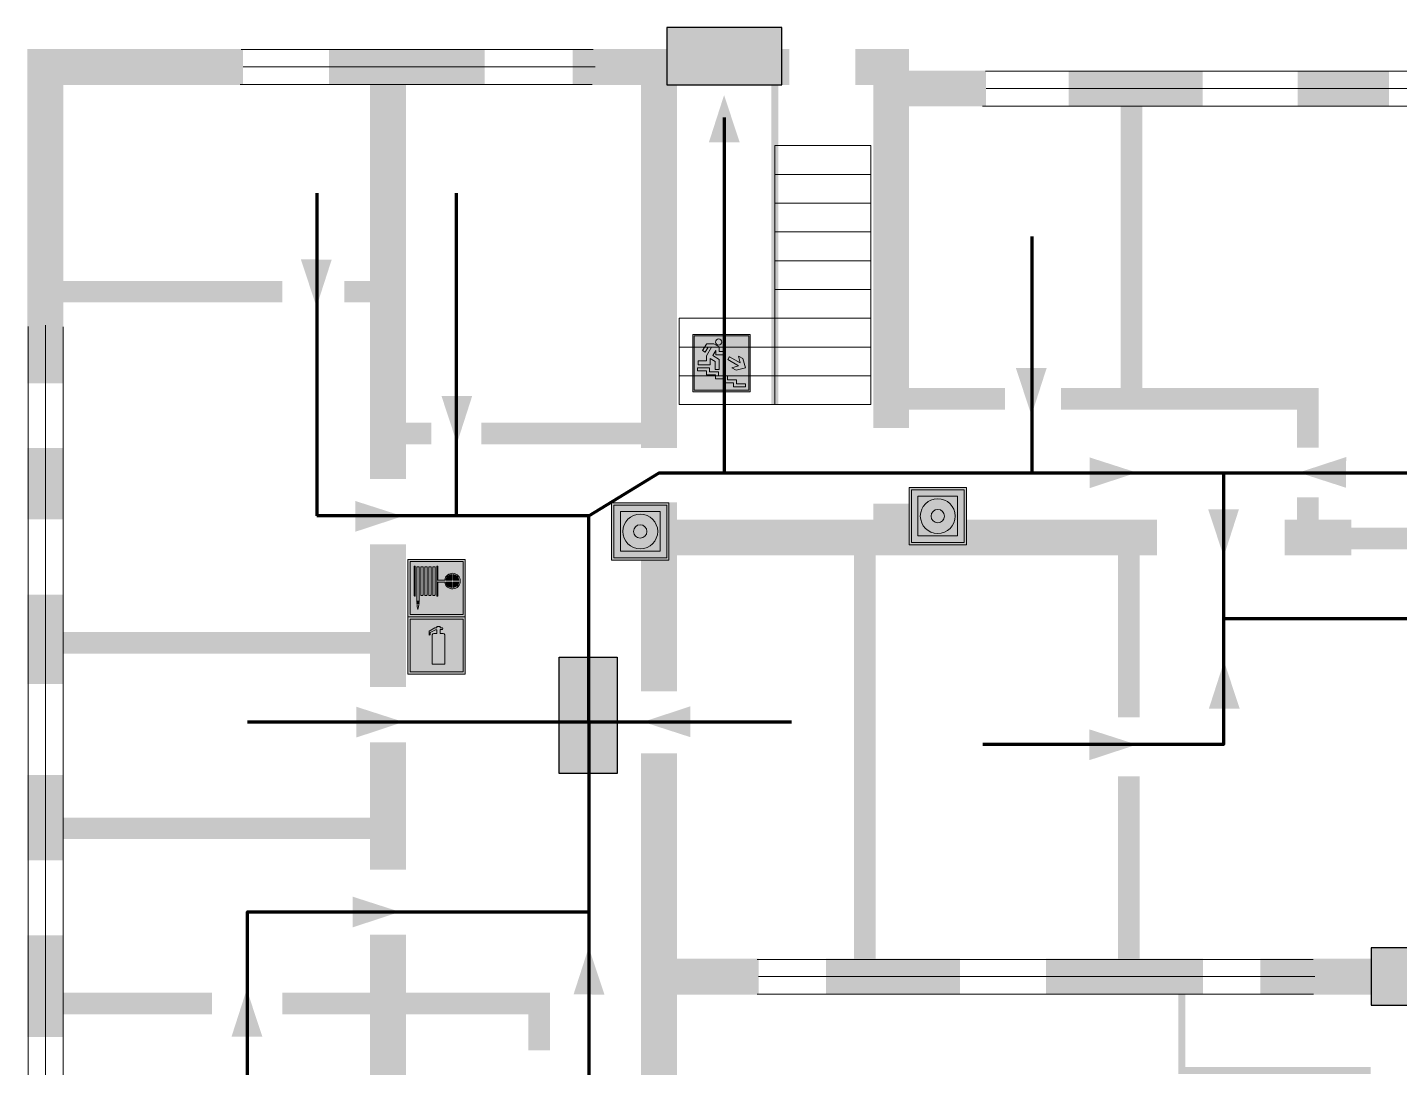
# Model space of a CAD drawing. Header units: millimetres. Extents: x 13810 to 67229, y 12374 to 21950.
# Drawn here: x 17919.4 to 18110.6, y 18840.2 to 18985.3 of the extents above; entities that cross this region are included whole.
import ezdxf

# ---------------------------------------------------------------- set-up
doc = ezdxf.new("R2010")
doc.units = ezdxf.units.MM
doc.layers.add('План_Штампы', color=7, linetype='Continuous')

# ---------------------------------------------------------------- blocks, each defined once
blk = doc.blocks.new('A$C7B4425F7')
at = {"true_color": 0xffffff}
blk.add_hatch(color=7, dxfattribs=at).paths.add_polyline_path([(0, 0), (-16, 0), (-16, -8), (0, -8)])
h = blk.add_hatch(color=126)
h.paths.add_polyline_path([(-0.2, -0.2), (-15.8, -0.2), (-15.8, -7.8), (-0.2, -7.8)])
h.paths.add_polyline_path([(-11.76, -2.03), (-11.76, -3.66), (-11.17, -3.66, -0.568275), (-11.17, -6.18), (-12.58, -6.18), (-12.58, -2.03)], flags=16)
h.paths.add_polyline_path([(-13.33, -4.12, -0.495768), (-13.59, -6.18), (-15.03, -6.18), (-15.03, -2.03), (-13.59, -2.03, -0.487973)], flags=16)
h.paths.add_polyline_path([(-10.25, -2.03), (-9.48, -2.03), (-9.48, -6.18), (-10.25, -6.18)], flags=16)
h.paths.add_polyline_path([(-13.84, -3.69), (-14.24, -3.69), (-14.24, -3.03), (-13.9, -3.03, -0.692621)], flags=0)
h.paths.add_polyline_path([(-9.15, -2.03), (-8.4, -2.03), (-8.04, -3.07), (-7.68, -2.03), (-6.93, -2.03), (-7.64, -4.1), (-6.93, -6.18), (-7.68, -6.18), (-8.04, -5.14), (-8.4, -6.18), (-9.15, -6.18), (-8.44, -4.1)], flags=16)
h.paths.add_polyline_path([(-11.76, -4.46), (-11.42, -4.46, -0.692621), (-11.36, -5.12), (-11.76, -5.12)], flags=0)
h.paths.add_polyline_path([(-13.9, -5.2), (-14.24, -5.2), (-14.24, -4.55), (-13.84, -4.55, -0.708038)], flags=0)
edge = h.paths.add_edge_path(flags=16)
edge.add_ellipse((-5.51, -4.08), major_axis=(0, 2.05), ratio=0.586184, start_angle=0, end_angle=360)
edge = h.paths.add_edge_path(flags=0)
edge.add_ellipse((-5.51, -4.08), major_axis=(0, 1.14), ratio=0.454828, start_angle=0, end_angle=360)
h.paths.add_polyline_path([(-4.13, -4.96, 0.377264), (-3.48, -4.52, 0.0555), (-3.16, -2.03), (-1.66, -2.03), (-1.66, -4.96), (-0.96, -4.96), (-0.96, -7.01), (-1.75, -7.01), (-1.75, -6.18), (-3.3, -6.18), (-3.3, -7.02), (-4.13, -7.02)], flags=16)
h.paths.add_polyline_path([(-2.73, -2.91), (-2.28, -2.91), (-2.28, -4.96), (-3.05, -4.96, 0.079136)], flags=0)
at = {"color": 126}
blk.add_lwpolyline([(-16, -8), (0, -8), (0, 0), (-16, 0)], close=True, dxfattribs=at)
blk = doc.blocks.new('A$C32E8229D')
at = {"true_color": 0xffffff}
blk.add_hatch(color=7, dxfattribs=at).paths.add_polyline_path([(0, 0), (0, -8), (16, -8), (16, 0)])
h = blk.add_hatch(color=126)
h.paths.add_polyline_path([(0.2, -0.2), (15.8, -0.2), (15.8, -7.8), (0.2, -7.8)])
h.paths.add_polyline_path([(13.49, -2.05), (12.08, -2.05), (11.37, -2.63, 0.162397), (11.29, -2.84), (11.29, -3.63), (10.35, -3.63), (10.35, -4.05), (11.68, -4.05), (11.68, -3.48), (12.26, -4.28), (11.29, -5.1), (11.29, -6.78), (11.85, -6.78), (11.85, -5.44), (12.8, -4.64), (12.8, -5.94), (14.46, -5.94), (14.46, -5.39), (13.45, -5.39), (13.45, -3.97), (12.46, -2.59), (13.15, -2.59), (13.69, -3.34), (14.18, -3)], flags=16)
h.paths.add_polyline_path([(10.74, -1.82, 1), (11.8, -1.82, 1)], flags=16)
h.paths.add_polyline_path([(9.39, -3.59), (5.99, -3.59), (6.56, -3.03), (5.91, -3.03), (5.1, -3.83), (5.91, -4.64), (6.56, -4.64), (5.99, -4.09), (9.39, -4.09)], flags=16)
h.paths.add_polyline_path([(4.29, -1.08), (1.72, -1.08), (1.72, -6.6), (4.29, -6.6)], flags=16)
at = {"color": 126}
blk.add_lwpolyline([(16, -8), (0, -8), (0, 0), (16, 0)], close=True, dxfattribs=at)
blk = doc.blocks.new('вниз')
at = {"lineweight": 0, "true_color": 0xffffff}
h = blk.add_hatch(color=7, dxfattribs=at)
h.dxf.hatch_style = 1
h.paths.add_polyline_path([(40994.51, -4472.22), (40986.51, -4472.22), (40986.51, -4480.22), (40994.51, -4480.22)])
h.paths.add_polyline_path([(40994.31, -4472.42), (40994.31, -4480.01), (40986.71, -4480.01), (40986.71, -4472.42)], flags=16)
h.paths.add_polyline_path([(40988.43, -4473.53), (40989.43, -4473.53), (40990.19, -4473.96), (40990.19, -4474.6), (40991, -4474.6), (40991, -4475.06), (40989.73, -4475.06), (40989.73, -4474.46), (40989.3, -4475.18), (40990.17, -4475.7), (40990.17, -4477.11), (40989.63, -4477.11), (40989.63, -4476.01), (40988.94, -4475.59), (40988.94, -4476.46), (40988.94, -4476.46), (40987.47, -4476.46), (40987.26, -4476.46), (40987.26, -4475.92), (40988.4, -4475.92), (40988.4, -4475.2), (40989.1, -4473.99), (40988.66, -4473.99), (40988.24, -4474.7), (40987.86, -4474.47), (40988.41, -4473.56)], flags=0)
h.paths.add_polyline_path([(40990.55, -4473.29, -1), (40989.69, -4473.29, -1)], flags=0)
h.paths.add_polyline_path([(40988.85, -4476.89), (40988.85, -4477.43), (40990.1, -4477.43), (40990.1, -4477.99), (40991.34, -4477.99), (40991.34, -4478.54), (40992.59, -4478.54), (40992.59, -4479.09), (40993.83, -4479.09), (40993.83, -4479.52), (40992.17, -4479.52), (40992.17, -4478.97), (40990.91, -4478.97), (40990.91, -4478.41), (40989.68, -4478.41), (40989.68, -4477.86), (40988.43, -4477.86), (40988.43, -4477.31), (40987.6, -4477.31), (40987.18, -4477.31), (40987.18, -4476.89)], flags=0)
h.paths.add_polyline_path([(40991.61, -4475.33), (40993.12, -4476.2), (40992.9, -4475.27), (40993.48, -4475.6), (40993.83, -4476.88), (40992.56, -4477.22), (40991.97, -4476.88), (40992.9, -4476.61), (40991.38, -4475.74), (40991.58, -4475.39)], flags=0)
h.paths.add_polyline_path([(40990.19, -4473.96), (40989.43, -4473.53), (40988.43, -4473.53), (40988.41, -4473.56), (40987.86, -4474.47), (40988.24, -4474.7), (40988.66, -4473.99), (40989.1, -4473.99), (40988.4, -4475.2), (40988.4, -4475.92), (40987.26, -4475.92), (40987.26, -4476.46), (40987.47, -4476.46), (40988.94, -4476.46), (40988.94, -4476.27), (40988.94, -4475.59), (40989.63, -4476.01), (40989.63, -4477.11), (40990.17, -4477.11), (40990.17, -4475.7), (40989.3, -4475.18), (40989.73, -4474.46), (40989.73, -4475.06), (40991, -4475.06), (40991, -4474.6), (40990.19, -4474.6)], flags=0)
h.paths.add_polyline_path([(40990.55, -4473.29, 1), (40989.69, -4473.29, 1)], flags=0)
h.paths.add_polyline_path([(40991.61, -4475.33), (40991.58, -4475.39), (40991.38, -4475.74), (40992.9, -4476.61), (40991.97, -4476.88), (40992.56, -4477.22), (40993.83, -4476.88), (40993.48, -4475.6), (40992.9, -4475.27), (40993.12, -4476.2)], flags=0)
h.paths.add_polyline_path([(40990.1, -4477.43), (40988.85, -4477.43), (40988.85, -4476.89), (40987.18, -4476.89), (40987.18, -4477.31), (40987.6, -4477.31), (40988.43, -4477.31), (40988.43, -4477.86), (40989.68, -4477.86), (40989.68, -4478.41), (40990.91, -4478.41), (40990.91, -4478.97), (40992.17, -4478.97), (40992.17, -4479.52), (40993.83, -4479.52), (40993.83, -4479.09), (40992.59, -4479.09), (40992.59, -4478.54), (40991.34, -4478.54), (40991.34, -4477.99), (40990.1, -4477.99)], flags=0)
at = {"lineweight": 0}
h = blk.add_hatch(color=126, dxfattribs=at)
h.dxf.hatch_style = 1
h.paths.add_polyline_path([(40994.31, -4472.42), (40986.71, -4472.42), (40986.71, -4480.01), (40994.31, -4480.01)])
h.paths.add_polyline_path([(40988.43, -4473.53), (40989.43, -4473.53), (40990.19, -4473.96), (40990.19, -4474.6), (40991, -4474.6), (40991, -4475.06), (40989.73, -4475.06), (40989.73, -4474.46), (40989.3, -4475.18), (40990.17, -4475.7), (40990.17, -4477.11), (40989.63, -4477.11), (40989.63, -4476.01), (40988.94, -4475.59), (40988.94, -4476.46), (40988.94, -4476.46), (40987.47, -4476.46), (40987.26, -4476.46), (40987.26, -4475.92), (40988.4, -4475.92), (40988.4, -4475.2), (40989.1, -4473.99), (40988.66, -4473.99), (40988.24, -4474.7), (40987.86, -4474.47), (40988.41, -4473.56)], flags=16)
h.paths.add_polyline_path([(40990.55, -4473.29, -1), (40989.69, -4473.29, -1)], flags=16)
h.paths.add_polyline_path([(40988.85, -4476.89), (40988.85, -4477.43), (40990.1, -4477.43), (40990.1, -4477.99), (40991.34, -4477.99), (40991.34, -4478.54), (40992.59, -4478.54), (40992.59, -4479.09), (40993.83, -4479.09), (40993.83, -4479.52), (40992.17, -4479.52), (40992.17, -4478.97), (40990.91, -4478.97), (40990.91, -4478.41), (40989.68, -4478.41), (40989.68, -4477.86), (40988.43, -4477.86), (40988.43, -4477.31), (40987.6, -4477.31), (40987.18, -4477.31), (40987.18, -4476.89)], flags=16)
h.paths.add_polyline_path([(40991.61, -4475.33), (40993.12, -4476.2), (40992.9, -4475.27), (40993.48, -4475.6), (40993.83, -4476.88), (40992.56, -4477.22), (40991.97, -4476.88), (40992.9, -4476.61), (40991.38, -4475.74), (40991.58, -4475.39)], flags=16)
at = {"lineweight": 0, "true_color": 0xffffff}
h = blk.add_hatch(color=7, dxfattribs=at)
h.dxf.hatch_style = 1
h.paths.add_polyline_path([(40989.73, -4474.46), (40989.73, -4475.06), (40991, -4475.06), (40991, -4474.6), (40990.19, -4474.6), (40990.19, -4473.96), (40989.43, -4473.53), (40988.43, -4473.53), (40988.41, -4473.56), (40987.86, -4474.47), (40988.24, -4474.7), (40988.66, -4473.99), (40989.1, -4473.99), (40988.4, -4475.2), (40988.4, -4475.92), (40987.26, -4475.92), (40987.26, -4476.46), (40987.47, -4476.46), (40988.94, -4476.46), (40988.94, -4475.59), (40989.63, -4476.01), (40989.63, -4477.11), (40990.17, -4477.11), (40990.17, -4475.7), (40989.3, -4475.18)])
h.paths.add_polyline_path([(40989.69, -4473.29, 1), (40990.55, -4473.29, 1)])
h.paths.add_polyline_path([(40991.61, -4475.33), (40991.58, -4475.39), (40991.38, -4475.74), (40992.9, -4476.61), (40991.97, -4476.88), (40992.56, -4477.22), (40993.83, -4476.88), (40993.48, -4475.6), (40992.9, -4475.27), (40993.12, -4476.2)])
h.paths.add_polyline_path([(40990.1, -4477.43), (40988.85, -4477.43), (40988.85, -4476.89), (40987.18, -4476.89), (40987.18, -4477.31), (40987.6, -4477.31), (40988.43, -4477.31), (40988.43, -4477.86), (40989.68, -4477.86), (40989.68, -4478.41), (40990.91, -4478.41), (40990.91, -4478.97), (40992.17, -4478.97), (40992.17, -4479.52), (40993.83, -4479.52), (40993.83, -4479.09), (40992.59, -4479.09), (40992.59, -4478.54), (40991.34, -4478.54), (40991.34, -4477.99), (40990.1, -4477.99)])
at = {"color": 126, "lineweight": 0}
for points in [[(40986.51, -4472.22), (40994.51, -4472.22), (40994.51, -4480.22), (40986.51, -4480.22)], [(40986.71, -4472.42), (40994.31, -4472.42), (40994.31, -4480.01), (40986.71, -4480.01)]]:
    blk.add_lwpolyline(points, close=True, dxfattribs=at)
for points in [[(40987.47, -4476.46), (40987.26, -4476.46), (40987.26, -4475.92), (40988.4, -4475.92), (40988.4, -4475.2), (40989.1, -4473.99), (40988.66, -4473.99), (40988.24, -4474.7), (40987.86, -4474.47), (40988.41, -4473.56), (40988.43, -4473.53), (40989.43, -4473.53), (40990.19, -4473.96), (40990.19, -4474.6), (40991, -4474.6), (40991, -4475.06), (40989.73, -4475.06), (40989.73, -4474.46), (40989.3, -4475.18), (40990.17, -4475.7), (40990.17, -4477.11), (40989.63, -4477.11), (40989.63, -4476.01), (40988.94, -4475.59), (40988.94, -4476.46)], [(40991.58, -4475.39), (40991.38, -4475.74), (40992.9, -4476.61), (40991.97, -4476.88), (40992.56, -4477.22), (40993.83, -4476.88), (40993.48, -4475.6), (40992.9, -4475.27), (40993.12, -4476.2), (40991.61, -4475.33), (40991.58, -4475.39)], [(40987.6, -4477.31), (40987.18, -4477.31), (40987.18, -4476.89), (40988.85, -4476.89), (40988.85, -4477.43), (40990.1, -4477.43), (40990.1, -4477.99), (40991.34, -4477.99), (40991.34, -4478.54), (40992.59, -4478.54), (40992.59, -4479.09), (40993.83, -4479.09), (40993.83, -4479.52), (40992.17, -4479.52), (40992.17, -4478.97), (40990.91, -4478.97), (40990.91, -4478.41), (40989.68, -4478.41), (40989.68, -4477.86), (40988.43, -4477.86), (40988.43, -4477.31), (40987.6, -4477.31)], [(40987.47, -4476.46), (40988.94, -4476.46), (40988.94, -4476.27)]]:
    blk.add_lwpolyline(points, dxfattribs=at)
blk.add_circle((40990.12, -4473.29), 0.432, dxfattribs=at)
blk = doc.blocks.new('A$C54414219')
at = {"true_color": 0xffffff}
h = blk.add_hatch(color=7, dxfattribs=at)
h.paths.add_polyline_path([(2.39, -9.45), (2.39, -18.3), (11.23, -18.3), (11.23, -9.45)], flags=0)
h.paths.add_polyline_path([(10.71, -13.87, -1), (2.92, -13.87, -1)], flags=0)
h.paths.add_polyline_path([(8.3, -13.87, -1), (5.33, -13.87, -1)], flags=0)
h.paths.add_polyline_path([(0.41, -7.47), (0.41, -20.27), (13.21, -20.27), (13.21, -7.47)])
h.paths.add_polyline_path([(0.92, -19.77), (12.71, -19.77), (12.71, -7.98), (0.92, -7.98)], flags=16)
h.paths.add_polyline_path([(11.23, -9.45), (11.23, -18.3), (2.39, -18.3), (2.39, -9.45)], flags=0)
at = {"lineweight": 5}
h = blk.add_hatch(color=242, dxfattribs=at)
h.paths.add_polyline_path([(12.71, -7.98), (0.92, -7.98), (0.92, -19.77), (12.71, -19.77)])
h.paths.add_polyline_path([(11.23, -18.3), (2.39, -18.3), (2.39, -9.45), (11.23, -9.45)], flags=16)
h.paths.add_polyline_path([(10.71, -13.87, -1), (2.92, -13.87, -1)], flags=0)
h.paths.add_polyline_path([(8.3, -13.87, -1), (5.33, -13.87, -1)], flags=0)
at = {"true_color": 0xffffff}
h = blk.add_hatch(color=7, dxfattribs=at)
h.paths.add_polyline_path([(2.39, -9.45), (2.39, -18.3), (11.23, -18.3), (11.23, -9.45)])
h.paths.add_polyline_path([(10.71, -13.87, -1), (2.92, -13.87, -1)], flags=16)
h.paths.add_polyline_path([(8.3, -13.87, -1), (5.33, -13.87, -1)], flags=0)
at = {"lineweight": 5}
h = blk.add_hatch(color=242, dxfattribs=at)
h.paths.add_polyline_path([(2.92, -13.87, 1), (10.71, -13.87, 1)])
h.paths.add_polyline_path([(8.3, -13.87, -1), (5.33, -13.87, -1)], flags=16)
at = {"color": 242, "lineweight": 5}
for p, q in [((0.41, -20.27), (0.41, -7.47)), ((0.41, -7.47), (13.21, -7.47)), ((0.41, -7.47), (13.21, -7.47)), ((13.21, -20.27), (13.21, -7.47)), ((0.41, -20.27), (13.21, -20.27))]:
    blk.add_line(p, q, dxfattribs=at)
for points in [[(0.92, -7.98), (12.71, -7.98), (12.71, -19.77), (0.92, -19.77)], [(2.39, -9.45), (11.23, -9.45), (11.23, -18.3), (2.39, -18.3)]]:
    blk.add_lwpolyline(points, close=True, dxfattribs=at)
for radius in [3.89, 1.49]:
    blk.add_circle((6.81, -13.87), radius, dxfattribs=at)
blk = doc.blocks.new('A$C3AD82952')
at = {"true_color": 0xf5f5ff}
h = blk.add_hatch(color=7, dxfattribs=at)
h.dxf.hatch_style = 1
h.paths.add_polyline_path([(8.21, 8.73, 0.414214), (7.89, 9.05), (7.22, 9.05), (7.22, 9.92), (7.59, 9.92, 1), (7.57, 10.36), (7.22, 10.36), (7.22, 10.6), (6.43, 10.6), (6.43, 10.36), (6.01, 10.36), (4.74, 9.59), (4.74, 8.69), (4.98, 8.73), (4.98, 9.26), (6.12, 9.91), (6.43, 9.91), (6.43, 9.05), (5.76, 9.05, 0.414214), (5.44, 8.73), (5.44, 2.2), (8.21, 2.2)], flags=0)
h.paths.add_polyline_path([(12.8, 12.8), (0, 12.8), (0, 0), (12.8, 0)])
h.paths.add_polyline_path([(0.51, 12.29), (12.29, 12.29), (12.29, 0.51), (0.51, 0.51)], flags=16)
h.paths.add_polyline_path([(4.74, 9.59), (6.01, 10.36), (6.43, 10.36), (6.43, 10.6), (7.22, 10.6), (7.22, 10.36), (7.59, 10.36, -0.94586), (7.59, 9.92), (7.22, 9.92), (7.22, 9.05), (7.89, 9.05, -0.414214), (8.21, 8.73), (8.21, 2.2), (5.44, 2.2), (5.44, 8.73, -0.414214), (5.76, 9.05), (6.43, 9.05), (6.43, 9.91), (6.12, 9.91), (4.98, 9.26), (4.98, 8.73), (4.74, 8.69)], flags=0)
h = blk.add_hatch(color=242)
h.dxf.hatch_style = 1
h.paths.add_polyline_path([(12.29, 12.29), (0.51, 12.29), (0.51, 0.51), (12.29, 0.51)])
h.paths.add_polyline_path([(4.74, 8.69), (4.74, 9.59), (6.01, 10.36), (6.43, 10.36), (6.43, 10.6), (7.22, 10.6), (7.22, 10.36), (7.59, 10.36, -0.94586), (7.59, 9.92), (7.22, 9.92), (7.22, 9.05), (7.89, 9.05, -0.414214), (8.21, 8.73), (8.21, 2.2), (5.44, 2.2), (5.44, 8.73, -0.414214), (5.76, 9.05), (6.43, 9.05), (6.43, 9.91), (6.12, 9.91), (4.98, 9.26), (4.98, 8.73)], flags=16)
h = blk.add_hatch(color=7, dxfattribs=at)
h.dxf.hatch_style = 1
h.paths.add_polyline_path([(8.21, 8.73, 0.414214), (7.89, 9.05), (7.22, 9.05), (7.22, 9.92), (7.59, 9.92, 1), (7.57, 10.36), (7.22, 10.36), (7.22, 10.6), (6.43, 10.6), (6.43, 10.36), (6.01, 10.36), (4.74, 9.59), (4.74, 8.69), (4.98, 8.73), (4.98, 9.26), (6.12, 9.91), (6.43, 9.91), (6.43, 9.05), (5.76, 9.05, 0.414214), (5.44, 8.73), (5.44, 2.2), (8.21, 2.2)])
at = {"color": 242, "lineweight": 5}
for p, q in [((0, 0), (0, 12.8)), ((0, 12.8), (12.8, 12.8)), ((12.8, 0), (12.8, 12.8)), ((6.01, 10.36), (4.74, 9.59)), ((4.74, 9.59), (4.74, 8.69)), ((4.98, 9.26), (6.12, 9.91)), ((4.98, 8.73), (4.98, 9.26)), ((6.01, 10.36), (6.43, 10.36)), ((6.12, 9.91), (6.43, 9.91)), ((7.22, 10.6), (6.43, 10.6)), ((6.43, 10.6), (6.43, 10.36)), ((6.43, 9.91), (6.43, 9.05)), ((7.22, 10.36), (7.22, 10.6)), ((7.59, 10.36), (7.22, 10.36)), ((7.22, 9.05), (7.22, 9.92)), ((7.59, 9.92), (7.22, 9.92)), ((4.74, 8.69), (4.98, 8.73)), ((5.44, 2.2), (5.44, 8.73)), ((5.76, 9.05), (6.43, 9.05)), ((7.89, 9.05), (7.22, 9.05)), ((8.21, 2.2), (8.21, 8.73)), ((0, 0), (12.8, 0)), ((5.44, 2.2), (8.21, 2.2))]:
    blk.add_line(p, q, dxfattribs=at)
blk.add_lwpolyline([(0.51, 12.29), (12.29, 12.29), (12.29, 0.51), (0.51, 0.51)], close=True, dxfattribs=at)
for centre, radius, start, end in [((7.58, 10.14), 0.223, 273.1875, 86.8125), ((5.76, 8.73), 0.32, 90, 180), ((7.89, 8.73), 0.32, 0, 90)]:
    blk.add_arc(centre, radius, start, end, dxfattribs=at)
blk = doc.blocks.new('A$C37112FD5')
at = {"true_color": 0xf5f5ff}
h = blk.add_hatch(color=7, dxfattribs=at)
h.dxf.hatch_style = 1
h.paths.add_polyline_path([(12.8, -7.4), (0, -7.4), (0, -20.2), (12.8, -20.2)])
h.paths.add_polyline_path([(12.29, -7.91), (12.29, -19.69), (0.51, -19.69), (0.51, -7.91)], flags=16)
h.paths.add_polyline_path([(4.98, -9.04, -0.42597), (5.17, -9.22), (5.17, -12.25), (5.17, -15.29, -0.432244), (4.98, -15.47), (4.83, -15.47, -0.42597), (4.64, -15.29), (4.64, -12.25), (4.64, -9.22, -0.432244), (4.83, -9.04)], flags=0)
h.paths.add_polyline_path([(4.28, -9.22), (4.28, -12.25), (4.28, -15.29, -0.432244), (4.09, -15.47), (3.94, -15.47, -0.42597), (3.75, -15.29), (3.75, -12.25), (3.75, -9.22, -0.432244), (3.94, -9.04), (4.09, -9.04, -0.42597)], flags=0)
h.paths.add_polyline_path([(5.72, -9.04), (5.87, -9.04, -0.42597), (6.06, -9.22), (6.06, -12.25), (6.06, -15.29, -0.432244), (5.87, -15.47), (5.72, -15.47, -0.42597), (5.53, -15.29), (5.53, -12.25), (5.53, -9.22, -0.432244)], flags=0)
h.paths.add_polyline_path([(6.42, -8.9), (6.5, -8.9, -0.42597), (6.69, -9.08), (6.69, -12.03), (8.21, -12.03, -15.824349), (8.21, -12.47), (6.69, -12.47), (6.69, -15.42, -0.432244), (6.5, -15.6), (6.42, -15.6)], flags=0)
h.paths.add_polyline_path([(3.39, -9.22), (3.39, -12.25), (3.39, -15.29, -0.432244), (3.2, -15.47), (3.05, -15.47, -0.42597), (2.85, -15.29), (2.85, -12.25), (2.85, -9.22, -0.432244), (3.05, -9.04), (3.2, -9.04, -0.42597)], flags=0)
h.paths.add_polyline_path([(2.5, -9.22), (2.5, -16.71), (1.96, -16.71), (1.96, -9.22, -0.432244), (2.15, -9.04), (2.31, -9.04, -0.42597)], flags=0)
h.paths.add_polyline_path([(1.61, -8.9), (1.61, -15.6), (1.57, -15.6, -0.42597), (1.37, -15.42), (1.37, -12.03), (1.37, -9.09, -0.432244), (1.57, -8.9)], flags=0)
h.paths.add_polyline_path([(9.76, -10.81), (9.76, -12.03), (8.49, -12.03, -0.336371)], flags=0)
h.paths.add_polyline_path([(8.49, -12.47), (9.76, -12.47), (9.76, -13.7, -0.336371)], flags=0)
h.paths.add_polyline_path([(10.11, -10.81, -0.336371), (11.38, -12.03), (10.11, -12.03)], flags=0)
h.paths.add_polyline_path([(10.11, -12.47), (11.38, -12.47, -0.336371), (10.11, -13.7)], flags=0)
h.paths.add_polyline_path([(2.5, -16.84), (2.5, -17.05), (1.97, -17.05), (1.97, -16.84)], flags=0)
h.paths.add_polyline_path([(2.5, -17.24, -0.033778), (2.24, -18.6, -0.033778), (1.97, -17.24)], flags=0)
h = blk.add_hatch(color=242)
h.dxf.hatch_style = 1
h.paths.add_polyline_path([(12.29, -7.91), (0.51, -7.91), (0.51, -19.69), (12.29, -19.69)])
h.paths.add_polyline_path([(6.42, -15.6), (6.42, -8.9), (6.5, -8.9, -0.42597), (6.69, -9.08), (6.69, -12.03), (8.21, -12.03, -15.824349), (8.21, -12.47), (6.69, -12.47), (6.69, -15.42, -0.432244), (6.5, -15.6)], flags=16)
h.paths.add_polyline_path([(5.87, -15.47), (5.72, -15.47, -0.42597), (5.53, -15.29), (5.53, -12.25), (5.53, -9.22, -0.432244), (5.72, -9.04), (5.87, -9.04, -0.42597), (6.06, -9.22), (6.06, -12.25), (6.06, -15.29, -0.432244)], flags=16)
h.paths.add_polyline_path([(4.98, -15.47), (4.83, -15.47, -0.42597), (4.64, -15.29), (4.64, -12.25), (4.64, -9.22, -0.432244), (4.83, -9.04), (4.98, -9.04, -0.42597), (5.17, -9.22), (5.17, -12.25), (5.17, -15.29, -0.432244)], flags=16)
h.paths.add_polyline_path([(4.09, -15.47), (3.94, -15.47, -0.42597), (3.75, -15.29), (3.75, -12.25), (3.75, -9.22, -0.432244), (3.94, -9.04), (4.09, -9.04, -0.42597), (4.28, -9.22), (4.28, -12.25), (4.28, -15.29, -0.432244)], flags=16)
h.paths.add_polyline_path([(3.2, -15.47), (3.05, -15.47, -0.42597), (2.85, -15.29), (2.85, -12.25), (2.85, -9.22, -0.432244), (3.05, -9.04), (3.2, -9.04, -0.42597), (3.39, -9.22), (3.39, -12.25), (3.39, -15.29, -0.432244)], flags=16)
h.paths.add_polyline_path([(2.5, -17.05), (1.97, -17.05), (1.97, -16.84), (2.5, -16.84)], flags=16)
h.paths.add_polyline_path([(2.5, -17.24, -0.033778), (2.24, -18.6, -0.033778), (1.97, -17.24)], flags=16)
h.paths.add_polyline_path([(2.5, -16.71), (1.96, -16.71), (1.96, -9.22, -0.432244), (2.15, -9.04), (2.31, -9.04, -0.42597), (2.5, -9.22)], flags=16)
h.paths.add_polyline_path([(1.61, -15.6), (1.57, -15.6, -0.42597), (1.37, -15.42), (1.37, -12.03), (1.37, -9.09, -0.432244), (1.57, -8.9), (1.61, -8.9)], flags=16)
h.paths.add_polyline_path([(8.49, -12.47), (9.76, -12.47), (9.76, -13.7, -0.336371)], flags=0)
h.paths.add_polyline_path([(10.11, -13.7), (10.11, -12.47), (11.38, -12.47, -0.336371)], flags=0)
h.paths.add_polyline_path([(8.49, -12.03, -0.336371), (9.76, -10.81), (9.76, -12.03)], flags=0)
h.paths.add_polyline_path([(10.11, -12.03), (10.11, -10.81, -0.336371), (11.38, -12.03)], flags=0)
h = blk.add_hatch(color=7, dxfattribs=at)
h.dxf.hatch_style = 1
h.paths.add_polyline_path([(1.61, -8.9), (1.57, -8.9, 0.432244), (1.37, -9.09), (1.37, -12.03), (1.37, -15.42, 0.42597), (1.57, -15.6), (1.61, -15.6)])
h.paths.add_polyline_path([(2.5, -9.22, 0.42597), (2.31, -9.04), (2.15, -9.04, 0.432244), (1.96, -9.22), (1.96, -16.71), (2.5, -16.71)])
h.paths.add_polyline_path([(2.5, -16.84), (1.97, -16.84), (1.97, -17.05), (2.5, -17.05)])
h.paths.add_polyline_path([(2.5, -17.24), (1.97, -17.24, 0.033778), (2.24, -18.6, 0.033778)])
h.paths.add_polyline_path([(3.39, -12.25), (3.39, -9.22, 0.42597), (3.2, -9.04), (3.05, -9.04, 0.432244), (2.85, -9.22), (2.85, -12.25), (2.85, -15.29, 0.42597), (3.05, -15.47), (3.2, -15.47, 0.432244), (3.39, -15.29)])
h.paths.add_polyline_path([(4.28, -12.25), (4.28, -9.22, 0.42597), (4.09, -9.04), (3.94, -9.04, 0.432244), (3.75, -9.22), (3.75, -12.25), (3.75, -15.29, 0.42597), (3.94, -15.47), (4.09, -15.47, 0.432244), (4.28, -15.29)])
h.paths.add_polyline_path([(5.17, -12.25), (5.17, -9.22, 0.42597), (4.98, -9.04), (4.83, -9.04, 0.432244), (4.64, -9.22), (4.64, -12.25), (4.64, -15.29, 0.42597), (4.83, -15.47), (4.98, -15.47, 0.432244), (5.17, -15.29)])
h.paths.add_polyline_path([(6.06, -12.25), (6.06, -9.22, 0.42597), (5.87, -9.04), (5.72, -9.04, 0.432244), (5.53, -9.22), (5.53, -12.25), (5.53, -15.29, 0.42597), (5.72, -15.47), (5.87, -15.47, 0.432244), (6.06, -15.29)])
h.paths.add_polyline_path([(6.69, -12.47), (8.21, -12.47, 15.824349), (8.21, -12.03), (6.69, -12.03), (6.69, -9.08, 0.42597), (6.5, -8.9), (6.42, -8.9), (6.42, -15.6), (6.5, -15.6, 0.432244), (6.69, -15.42)])
h.paths.add_polyline_path([(8.49, -12.47), (9.76, -12.47), (9.76, -13.7, -0.336371)], flags=16)
h.paths.add_polyline_path([(8.49, -12.03, -0.336371), (9.76, -10.81), (9.76, -12.03)], flags=16)
h.paths.add_polyline_path([(10.11, -12.47), (11.38, -12.47, -0.336371), (10.11, -13.7)], flags=16)
h.paths.add_polyline_path([(10.11, -12.03), (10.11, -10.81, -0.336371), (11.38, -12.03)], flags=16)
h = blk.add_hatch(color=242)
h.dxf.hatch_style = 1
h.paths.add_polyline_path([(9.76, -10.81, 0.336371), (8.49, -12.03), (9.76, -12.03)])
h.paths.add_polyline_path([(10.11, -10.81), (10.11, -12.03), (11.38, -12.03, 0.336371)])
h.paths.add_polyline_path([(11.38, -12.47), (10.11, -12.47), (10.11, -13.7, 0.336371)])
h.paths.add_polyline_path([(9.76, -12.47), (8.49, -12.47, 0.336371), (9.76, -13.7)])
at = {"color": 242, "lineweight": 5}
for p, q in [((0, -20.2), (0, -7.4)), ((0, -7.4), (12.8, -7.4)), ((1.37, -12.03), (1.37, -9.08)), ((1.57, -8.9), (1.61, -8.9)), ((1.61, -8.9), (1.61, -15.6)), ((2.15, -9.04), (2.31, -9.04)), ((3.05, -9.04), (3.2, -9.04)), ((3.94, -9.04), (4.09, -9.04)), ((4.83, -9.04), (4.98, -9.04)), ((5.72, -9.04), (5.87, -9.04)), ((6.42, -8.9), (6.42, -15.6)), ((6.5, -8.9), (6.42, -8.9)), ((6.69, -12.03), (6.69, -9.08)), ((12.8, -20.2), (12.8, -7.4)), ((1.37, -12.03), (1.37, -15.42)), ((1.96, -16.71), (1.96, -9.22)), ((2.5, -16.71), (2.5, -9.22)), ((2.85, -12.25), (2.85, -9.22)), ((3.39, -12.25), (3.39, -9.22)), ((3.75, -12.25), (3.75, -9.22)), ((4.28, -12.25), (4.28, -9.22)), ((4.64, -12.25), (4.64, -9.22)), ((5.17, -12.25), (5.17, -9.22)), ((5.53, -12.25), (5.53, -9.22)), ((6.06, -12.25), (6.06, -9.22)), ((8.21, -12.03), (6.69, -12.03)), ((9.76, -12.03), (8.49, -12.03)), ((9.76, -10.81), (9.76, -12.03)), ((10.11, -10.81), (10.11, -12.03)), ((11.38, -12.03), (10.11, -12.03)), ((2.85, -12.25), (2.85, -15.29)), ((3.39, -12.25), (3.39, -15.29)), ((3.75, -12.25), (3.75, -15.29)), ((4.28, -12.25), (4.28, -15.29)), ((4.64, -12.25), (4.64, -15.29)), ((5.17, -12.25), (5.17, -15.29)), ((5.53, -12.25), (5.53, -15.29)), ((6.06, -12.25), (6.06, -15.29)), ((8.21, -12.47), (6.69, -12.47)), ((6.69, -12.47), (6.69, -15.42)), ((9.76, -12.47), (8.49, -12.47)), ((9.76, -12.47), (9.76, -13.7)), ((11.38, -12.47), (10.11, -12.47)), ((10.11, -12.47), (10.11, -13.7)), ((1.57, -15.6), (1.61, -15.6)), ((1.96, -16.71), (2.5, -16.71)), ((1.97, -16.84), (2.5, -16.84)), ((1.97, -17.05), (1.97, -16.84)), ((2.5, -17.05), (1.97, -17.05)), ((1.97, -17.24), (2.5, -17.24)), ((2.5, -16.84), (2.5, -17.05)), ((3.05, -15.47), (3.2, -15.47)), ((3.94, -15.47), (4.09, -15.47)), ((4.83, -15.47), (4.98, -15.47)), ((5.72, -15.47), (5.87, -15.47)), ((6.42, -15.6), (6.5, -15.6)), ((0, -20.2), (12.8, -20.2))]:
    blk.add_line(p, q, dxfattribs=at)
blk.add_lwpolyline([(0.51, -7.91), (12.29, -7.91), (12.29, -19.69), (0.51, -19.69)], close=True, dxfattribs=at)
for centre, radius, start, end in [((1.56, -9.09), 0.182, 87.1027, 180.6071), ((2.15, -9.22), 0.182, 87.1027, 180.6071), ((2.32, -9.22), 0.182, 359.3929, 92.8973), ((3.04, -9.22), 0.182, 87.1027, 180.6071), ((3.21, -9.22), 0.182, 359.3929, 92.8973), ((3.93, -9.22), 0.182, 87.1027, 180.6071), ((4.1, -9.22), 0.182, 359.3929, 92.8973), ((4.82, -9.22), 0.182, 87.1027, 180.6071), ((4.99, -9.22), 0.182, 359.3929, 92.8973), ((5.71, -9.22), 0.182, 87.1027, 180.6071), ((5.88, -9.22), 0.182, 359.3929, 92.8973), ((6.51, -9.09), 0.182, 359.3929, 92.8973), ((9.93, -12.25), 1.74, 187.2319, 172.7681), ((9.93, -12.25), 1.46, 96.9927, 171.3585), ((9.93, -12.25), 1.46, 8.6415, 83.0073), ((3.04, -15.29), 0.182, 179.3929, 272.8973), ((3.21, -15.29), 0.182, 267.1027, 0.6071), ((3.93, -15.29), 0.182, 179.3929, 272.8973), ((4.1, -15.29), 0.182, 267.1027, 0.6071), ((4.82, -15.29), 0.182, 179.3929, 272.8973), ((4.99, -15.29), 0.182, 267.1027, 0.6071), ((5.71, -15.29), 0.182, 179.3929, 272.8973), ((5.88, -15.29), 0.182, 267.1027, 0.6071), ((9.93, -12.25), 1.46, 188.6415, 263.0073), ((9.93, -12.25), 1.46, 276.9927, 351.3585), ((1.56, -15.42), 0.182, 179.3929, 272.8973), ((12.17, -15.98), 10.27, 187.041, 194.7793), ((-7.7, -15.98), 10.27, 345.2207, 352.959), ((6.51, -15.42), 0.182, 267.1027, 0.6071)]:
    blk.add_arc(centre, radius, start, end, dxfattribs=at)

msp = doc.modelspace()

# ---------------------------------------------------------------- linework, layer by layer
at = {"lineweight": 100}
for points, const_width in [([(17921.92, 18935.61), (17921.92, 18979.75), (17949.46, 18979.75)], 5), ([(17961.44, 18979.75), (17983.15, 18979.75)], 5), ([(17969.65, 18922.28), (17969.65, 18979.75)], 5), ([(17995.38, 18979.75), (18011.85, 18979.75)], 5), ([(18007.42, 18926.59), (18007.42, 18979.75)], 5), ([(18021.08, 18979.75), (18025.57, 18979.75)], 5), ([(18034.8, 18979.75), (18039.79, 18979.75), (18039.79, 18929.4)], 5), ([(18023.58, 18977.26), (18023.58, 18932.66)], 1), ([(18039.79, 18976.75), (18053.02, 18976.75)], 5), ([(18064.5, 18976.75), (18083.21, 18976.75)], 5), ([(18096.44, 18976.75), (18109.16, 18976.75)], 5), ([(17921.92, 18916.65), (17921.92, 18926.63)], 5), ([(18007.42, 18892.7), (18007.42, 18919.03)], 5), ([(18039.79, 18918.83), (18039.79, 18915.34)], 5), ([(18007.42, 18914.13), (18076.84, 18914.13)], 5), ([(18094.6, 18914.13), (18103.91, 18914.13)], 5), ([(17969.65, 18893.28), (17969.65, 18913.18)], 5), ([(17921.92, 18893.71), (17921.92, 18906.18)], 5), ([(17969.65, 18867.79), (17969.65, 18885.55)], 5), ([(18007.42, 18852.9), (18007.42, 18884.03)], 5), ([(17921.92, 18869.09), (17921.92, 18880.99)], 5), ([(17921.92, 18844.46), (17921.92, 18858.64)], 5), ([(17969.65, 18744.5), (17969.65, 18858.75)], 5), ([(18021.31, 18852.9), (18007.42, 18852.9), (18007.42, 18821.58)], 5), ([(18049.39, 18852.9), (18030.72, 18852.9)], 5), ([(18083.23, 18852.9), (18061.36, 18852.9)], 5), ([(18107.81, 18852.9), (18091.21, 18852.9)], 5), ([(18080.28, 18853.56), (18080.28, 18839.81), (18106.6, 18839.81)], 1)]:
    msp.add_lwpolyline(points, dxfattribs=dict(at, const_width=const_width))
at = {"lineweight": 0}
for points in [[(17949.2, 18982.2), (17998.26, 18982.2)], [(17949.46, 18979.75), (17998.52, 18979.75)], [(18052.94, 18979.15), (18181.34, 18979.15)], [(17949.06, 18977.29), (17998.12, 18977.29)], [(18053.02, 18976.75), (18181.42, 18976.75)], [(18052.51, 18974.26), (18180.91, 18974.26)], [(17919.51, 18759.08), (17919.51, 18943.55)], [(17921.92, 18759.28), (17921.92, 18943.74)], [(17924.38, 18759.02), (17924.38, 18943.49)], [(18021.11, 18855.3), (18098.61, 18855.3)], [(18021.31, 18852.9), (18098.8, 18852.9)], [(18021.13, 18850.47), (18098.63, 18850.47)]]:
    msp.add_lwpolyline(points, dxfattribs=at)
at = {"lineweight": 0, "const_width": 3}
for points in [[(18073.28, 18933.46), (18073.28, 18976.47)], [(18129.77, 18976.09), (18129.77, 18914), (18097.86, 18914), (18097.86, 18919.71)], [(17922.8, 18948.4), (17954.93, 18948.4)], [(17963.6, 18948.4), (17969.35, 18948.4)], [(18055.63, 18933.46), (18040.9, 18933.46)], [(18097.86, 18926.67), (18097.86, 18933.46), (18063.46, 18933.46)], [(17970.93, 18928.62), (17975.7, 18928.62)], [(17982.66, 18928.62), (18007.34, 18928.62)], [(18036.11, 18914.38), (18036.11, 18853.78)], [(18072.89, 18913.88), (18072.89, 18889.05)], [(17922.72, 18899.44), (17968.83, 18899.44)], [(18072.89, 18880.82), (18072.89, 18853.67)], [(17922.09, 18873.57), (17968.49, 18873.57)], [(17945.15, 18849.14), (17922.36, 18849.14)], [(17990.74, 18842.6), (17990.74, 18849.14), (17954.96, 18849.14)]]:
    msp.add_lwpolyline(points, dxfattribs=at)
at = {"color": 126, "lineweight": 100, "true_color": 0x008754}
for points in [[(18197.48, 18976.16), (18197.48, 18925.22), (18197.48, 18925.22), (18197.48, 18902.78), (18086.11, 18902.78)], [(18016.5, 18972.71), (18016.5, 18923.17)], [(17959.74, 18962.16), (17959.74, 18917.15)], [(17979.2, 18917.15), (17979.2, 18962.16)], [(18059.42, 18923.17), (18059.42, 18956.11)], [(17997.67, 18917.15), (18007.47, 18923.17), (18120.94, 18923.17)], [(18086.11, 18923.17), (18086.11, 18885.27), (18052.54, 18885.27)], [(17997.67, 18888.41), (17997.67, 18917.15), (17959.74, 18917.15)], [(17950.08, 18888.41), (17997.67, 18888.41), (17997.67, 18861.94)], [(17997.67, 18888.41), (18025.9, 18888.41)], [(17959.34, 18764.64), (17959.34, 18837.23), (17950.08, 18837.23), (17950.08, 18861.94), (17997.67, 18861.94), (17997.67, 18763.6)]]:
    msp.add_lwpolyline(points, dxfattribs=at)
at = {"lineweight": 0}
for points in [[(18023.58, 18964.76), (18036.95, 18964.76), (18036.95, 18968.77), (18023.58, 18968.77)], [(18023.58, 18960.75), (18036.95, 18960.75), (18036.95, 18964.76), (18023.58, 18964.76)], [(18023.58, 18956.74), (18036.95, 18956.74), (18036.95, 18960.75), (18023.58, 18960.75)], [(18023.58, 18952.72), (18036.95, 18952.72), (18036.95, 18956.74), (18023.58, 18956.74)], [(18023.58, 18948.71), (18036.95, 18948.71), (18036.95, 18952.72), (18023.58, 18952.72)], [(18023.58, 18944.7), (18036.95, 18944.7), (18036.95, 18948.71), (18023.58, 18948.71)], [(18010.22, 18940.69), (18023.58, 18940.69), (18023.58, 18944.7), (18010.22, 18944.7)], [(18023.58, 18940.69), (18036.95, 18940.69), (18036.95, 18944.7), (18023.58, 18944.7)], [(18010.22, 18936.68), (18023.58, 18936.68), (18023.58, 18940.69), (18010.22, 18940.69)], [(18023.58, 18936.68), (18036.95, 18936.68), (18036.95, 18940.69), (18023.58, 18940.69)], [(18010.22, 18932.66), (18023.58, 18932.66), (18023.58, 18936.68), (18010.22, 18936.68)], [(18023.58, 18932.66), (18036.95, 18932.66), (18036.95, 18936.68), (18023.58, 18936.68)]]:
    msp.add_lwpolyline(points, close=True, dxfattribs=at)
at = {"layer": 'План_Штампы', "color": 126, "true_color": 0x008754}
for points in [[(18018.68, 18969.22), (18014.38, 18969.23), (18016.5, 18975.82)], [(17957.53, 18952.9), (17961.82, 18952.89), (17959.7, 18946.3)], [(18057.16, 18937.77), (18061.45, 18937.76), (18059.33, 18931.17)], [(17977.11, 18933.88), (17981.4, 18933.87), (17979.28, 18927.28)], [(18067.43, 18921.01), (18067.43, 18925.3), (18074.02, 18923.18)], [(18103.19, 18925.35), (18103.18, 18921.06), (18096.59, 18923.19)], [(17965.11, 18914.93), (17965.12, 18919.22), (17971.71, 18917.1)], [(18083.96, 18918.07), (18088.25, 18918.07), (18086.13, 18911.48)], [(18088.35, 18890.26), (18084.06, 18890.27), (18086.18, 18896.85)], [(17965.23, 18886.23), (17965.24, 18890.53), (17971.82, 18888.41)], [(18011.8, 18890.59), (18011.79, 18886.29), (18005.21, 18888.42)], [(18067.41, 18883.08), (18067.42, 18887.37), (18074.01, 18885.25)], [(17964.73, 18859.76), (17964.73, 18864.05), (17971.32, 18861.93)], [(17999.82, 18850.4), (17995.52, 18850.41), (17997.64, 18856.99)], [(17952.15, 18844.53), (17947.86, 18844.53), (17949.98, 18851.12)]]:
    msp.add_solid(points, dxfattribs=at)

# ---------------------------------------------------------------- block references
at = {"color": 126, "true_color": 0x008754}
msp.add_blockref('вниз', (-22974.37, 23414.67), dxfattribs=at)
for name, p, xscale, yscale, zscale in [('A$C54414219', (18042.02, 18925.78), 0.625, 0.625, 0.625), ('A$C54414219', (18000.56, 18923.64), 0.625, 0.625, 0.625), ('A$C37112FD5', (17972.44, 18915.71), 0.6249984004534781, 0.6249984004534781, 0.6249984004534781), ('A$C3AD82952', (17972.44, 18895.08), 0.625, 0.625, 0.625)]:
    msp.add_blockref(name, p, dxfattribs=dict(xscale=xscale, yscale=yscale, zscale=zscale))
at = {"layer": 'План_Штампы'}
for p in [(18024.53, 18985.26), (18122.65, 18856.91)]:
    msp.add_blockref('A$C7B4425F7', p, dxfattribs=at)
at = {"layer": 'План_Штампы', "color": 126, "true_color": 0x008754, "xscale": 1.012510887696, "yscale": 1.012510887696, "zscale": 1.012510887696, "rotation": 269.9978653237144}
msp.add_blockref('A$C32E8229D', (18001.6, 18897.42), dxfattribs=at)

doc.saveas('drawing.dxf')
